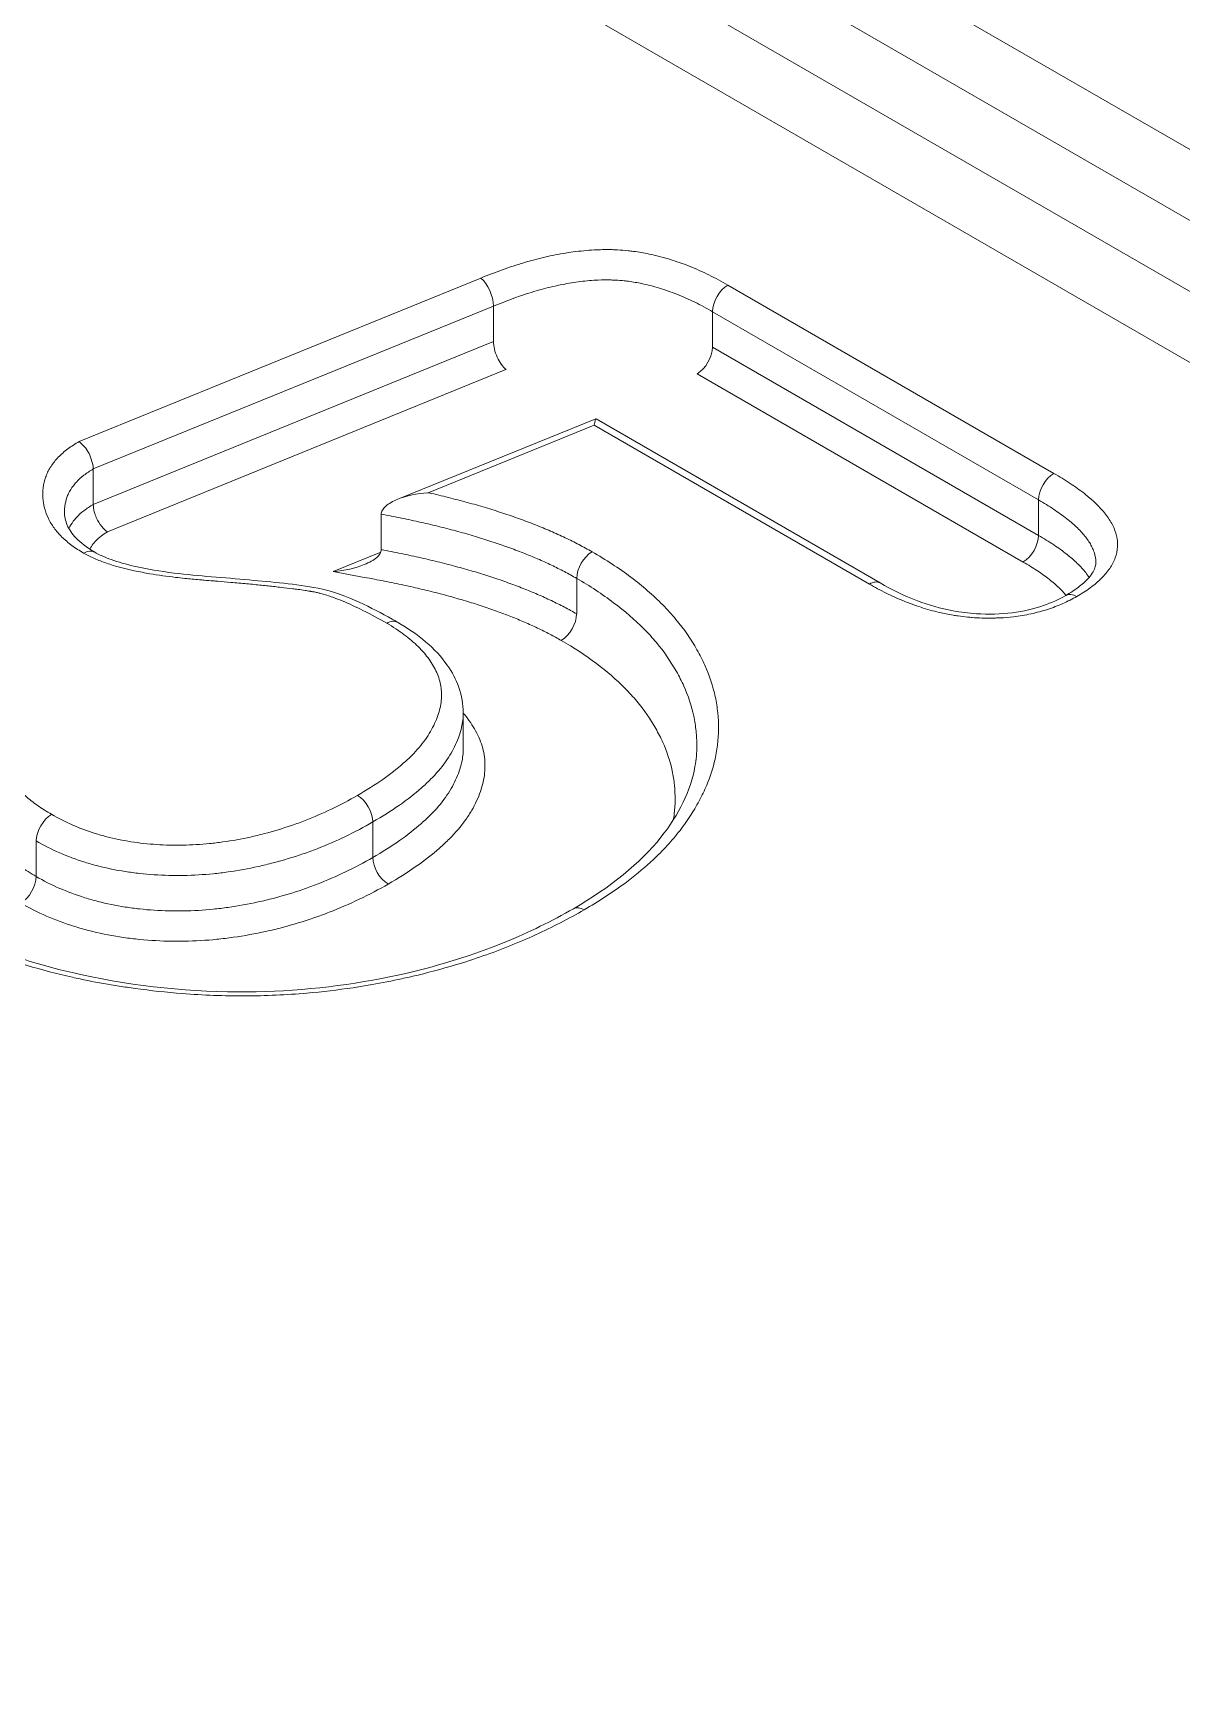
# Model space of a CAD drawing. Header units: inches. Extents: x 0.19 to 7.09, y 0.45 to 4.64.
# Drawn here: x 4.3018 to 4.4058, y 3.735 to 3.8856 of the extents above; entities that cross this region are included whole.
import ezdxf

# ---------------------------------------------------------------- set-up
doc = ezdxf.new("R2010")
doc.units = ezdxf.units.IN
doc.header["$MEASUREMENT"] = 0

msp = doc.modelspace()

# ---------------------------------------------------------------- linework, layer by layer
at = {"color": 0, "linetype": 'Continuous', "lineweight": 0, "extrusion": (-1.66533e-16, 0.816497, 0.57735)}
for p, q in [((6.44523, 2.698, -0.69193), (3.21516, 4.56288, -0.69193)), ((3.21238, 4.55806, -0.69193), (6.44244, 2.69318, -0.69193)), ((6.44244, 2.68675, -0.69193), (3.21238, 4.55163, -0.69193)), ((3.2096, 4.54681, -0.69193), (6.43966, 2.68193, -0.69193)), ((4.34233, 3.86338, -0.69193), (4.30592, 3.84856, -0.69193)), ((4.39425, 3.84568, -0.69193), (4.36471, 3.86274, -0.69193)), ((4.3072, 3.84608, -0.69193), (4.34346, 3.86084, -0.69193)), ((4.34346, 3.86084, -0.69193), (4.34346, 3.85763, -0.69193)), ((4.36332, 3.86033, -0.69193), (4.39286, 3.84327, -0.69193)), ((4.36332, 3.86033, -0.69193), (4.36332, 3.85712, -0.69193)), ((4.34346, 3.85763, -0.69193), (4.3072, 3.84286, -0.69193)), ((4.39286, 3.84006, -0.69193), (4.36332, 3.85712, -0.69193)), ((4.30848, 3.84039, -0.69193), (4.3446, 3.85509, -0.69193)), ((4.36192, 3.85471, -0.69193), (4.39147, 3.83765, -0.69193)), ((4.35275, 3.85062, -0.69193), (4.33479, 3.84333, -0.69193)), ((4.33754, 3.84393, -0.69193), (4.3526, 3.85004, -0.69193)), ((4.3526, 3.85004, -0.69193), (4.37753, 3.83565, -0.69193)), ((4.37851, 3.83575, -0.69193), (4.35276, 3.85062, -0.69193)), ((4.3072, 3.84608, -0.69193), (4.3072, 3.84286, -0.69193)), ((4.33329, 3.84199, -0.69193), (4.33329, 3.83878, -0.69193)), ((4.39286, 3.84327, -0.69193), (4.39286, 3.84006, -0.69193)), ((4.33325, 3.83854, -0.69193), (4.32893, 3.83679, -0.69193)), ((4.35101, 3.83617, -0.69193), (4.35101, 3.83295, -0.69193)), ((4.34073, 3.824, -0.69193), (4.34073, 3.82078, -0.69193)), ((4.33253, 3.8141, -0.69193), (4.33253, 3.81088, -0.69193)), ((4.30202, 3.81238, -0.69193), (4.30202, 3.80916, -0.69193))]:
    msp.add_line(p, q, dxfattribs=at)
at = {"color": 0, "linetype": 'Continuous', "lineweight": 0}
for centre, major_axis, ratio, start_param, end_param in [((4.34233, 3.86177, -0.69193), (-0.00075, 0.00182), 0.470589, -2.285129, -0.714336), ((4.34461, 3.8567, -0.69193), (0.00075, -0.00182), 0.474205, -2.284979, -0.714173), ((4.14296, 3.73791, -0.69193), (0.15748, 0), 0.57735, -2.356194, 3.926991), ((4.30632, 3.83685, -0.69193), (0.00098, 0.0017), 0.57735, 0.006213, 0.785398), ((4.37753, 3.83405, -0.69193), (0.00098, 0.0017), 0.57735, 0.006212, 0.785398), ((4.33379, 3.83049, -0.69193), (0.00098, 0.0017), 0.57735, 0.006217, 0.785398), ((4.33114, 3.8149, -0.69193), (-0.00098, 0.0017), 0.57735, -2.356194, -0.785398), ((4.33392, 3.81008, -0.69193), (0.00098, -0.0017), 0.57735, -2.356194, -0.785398)]:
    msp.add_ellipse(centre, major_axis=major_axis, ratio=ratio, start_param=start_param, end_param=end_param, dxfattribs=at)
at = {"color": 0, "linetype": 'Continuous', "lineweight": 0, "extrusion": (-8.32667e-17, -1.44222e-16, -1)}
for centre in [(4.36471, 3.86114, -0.69193), (4.39425, 3.84408, -0.69193)]:
    msp.add_ellipse(centre, major_axis=(0.00098, 0.0017), ratio=0.57735, start_param=-2.356194, end_param=-0.785398, dxfattribs=at)
at = {"color": 0, "linetype": 'Continuous', "lineweight": 0, "extrusion": (-6.83926e-17, 1.03585e-16, -1)}
for centre, major_axis in [((4.36192, 3.85631, -0.69193), (-0.00098, -0.0017)), ((4.3524, 3.83697, -0.69193), (0.00098, 0.0017)), ((4.34961, 3.83215, -0.69193), (-0.00098, -0.0017))]:
    msp.add_ellipse(centre, major_axis=major_axis, ratio=0.57735, start_param=-2.356194, end_param=-0.785398, dxfattribs=at)
at = {"color": 0, "linetype": 'Continuous', "lineweight": 0, "extrusion": (-2.27746e-15, 1.57419e-16, -1)}
msp.add_ellipse((4.3526, 3.84844, -0.69193), major_axis=(-0.00015, -0.00218), ratio=0.074332, start_param=-3.890679, end_param=-3.105281, dxfattribs=at)
at = {"color": 0, "linetype": 'Continuous', "lineweight": 0, "extrusion": (-3.12481e-16, 1.80411e-16, -1)}
msp.add_ellipse((4.39147, 3.83926, -0.69193), major_axis=(-0.00098, -0.0017), ratio=0.57735, start_param=-2.356194, end_param=-0.785398, dxfattribs=at)
at = {"color": 0, "linetype": 'Continuous', "lineweight": 0, "extrusion": (7.21111e-17, 4.16334e-17, -1)}
msp.add_ellipse((4.39633, 3.83292, -0.69193), major_axis=(-0.00098, 0.0017), ratio=0.57735, start_param=0.006219, end_param=0.785398, dxfattribs=at)
at = {"color": 0, "linetype": 'Continuous', "lineweight": 0, "extrusion": (-2.36652e-16, 2.0073e-16, -1)}
msp.add_ellipse((4.30342, 3.81318, -0.69193), major_axis=(0.00098, 0.0017), ratio=0.57735, start_param=-2.356194, end_param=-0.785398, dxfattribs=at)
at = {"color": 0, "linetype": 'Continuous', "lineweight": 0, "extrusion": (-8.87111e-17, 1.79415e-16, -1)}
msp.add_ellipse((4.30063, 3.80836, -0.69193), major_axis=(-0.00098, -0.0017), ratio=0.57735, start_param=-2.356194, end_param=-0.785398, dxfattribs=at)
at = {"color": 0, "linetype": 'Continuous', "lineweight": 0, "extrusion": (3.43956e-16, 7.03853e-17, -1)}
msp.add_ellipse((4.35169, 3.80453, -0.69193), major_axis=(-0.00098, 0.0017), ratio=0.57735, start_param=0.006216, end_param=0.785398, dxfattribs=at)
at = {"color": 0, "linetype": 'Continuous', "lineweight": 0}
for points, knots in [([(4.36471, 3.86274, -0.69193), (4.36415, 3.86306, -0.69193), (4.36358, 3.86337, -0.69193), (4.36241, 3.86395, -0.69193), (4.36182, 3.86421, -0.69193), (4.36092, 3.86457, -0.69193), (4.36062, 3.86468, -0.69193), (4.35973, 3.86499, -0.69193), (4.35913, 3.86518, -0.69193), (4.3582, 3.86542, -0.69193), (4.35789, 3.86549, -0.69193), (4.35711, 3.86565, -0.69193), (4.35663, 3.86573, -0.69193), (4.35599, 3.86582, -0.69193), (4.35583, 3.86584, -0.69193), (4.35536, 3.86589, -0.69193), (4.35503, 3.86591, -0.69193), (4.35455, 3.86594, -0.69193), (4.35439, 3.86595, -0.69193), (4.35376, 3.86596, -0.69193), (4.35328, 3.86596, -0.69193), (4.3525, 3.86592, -0.69193), (4.35219, 3.8659, -0.69193), (4.35125, 3.86582, -0.69193), (4.35062, 3.86575, -0.69193), (4.34969, 3.86559, -0.69193), (4.34938, 3.86554, -0.69193), (4.34843, 3.86535, -0.69193), (4.34779, 3.8652, -0.69193), (4.34685, 3.86495, -0.69193), (4.34654, 3.86486, -0.69193), (4.34556, 3.86457, -0.69193), (4.34492, 3.86436, -0.69193), (4.34362, 3.86389, -0.69193), (4.34297, 3.86364, -0.69193), (4.34233, 3.86338, -0.69193)], [0, 0, 0, 0, 0.00597752, 0.00597752, 0.01158181, 0.01158181, 0.01427756, 0.01427756, 0.01949966, 0.01949966, 0.02202487, 0.02202487, 0.02574545, 0.02574545, 0.02697719, 0.02697719, 0.02943455, 0.02943455, 0.03066759, 0.03066759, 0.0342695, 0.0342695, 0.03662158, 0.03662158, 0.04147531, 0.04147531, 0.04397558, 0.04397558, 0.0491406, 0.0491406, 0.05182307, 0.05182307, 0.0574467, 0.0574467, 0.06344002, 0.06344002, 0.06344002, 0.06344002]), ([(4.34346, 3.86084, -0.69193), (4.34408, 3.86109, -0.69193), (4.3447, 3.86133, -0.69193), (4.34591, 3.86177, -0.69193), (4.34651, 3.86197, -0.69193), (4.34741, 3.86223, -0.69193), (4.34771, 3.86232, -0.69193), (4.34856, 3.86255, -0.69193), (4.34914, 3.86268, -0.69193), (4.34999, 3.86285, -0.69193), (4.35026, 3.8629, -0.69193), (4.35108, 3.86303, -0.69193), (4.35162, 3.8631, -0.69193), (4.35243, 3.86317, -0.69193), (4.35269, 3.86319, -0.69193), (4.35336, 3.86321, -0.69193), (4.35375, 3.86322, -0.69193), (4.35426, 3.8632, -0.69193), (4.35439, 3.8632, -0.69193), (4.35479, 3.86318, -0.69193), (4.35505, 3.86316, -0.69193), (4.35545, 3.86311, -0.69193), (4.35558, 3.8631, -0.69193), (4.35611, 3.86303, -0.69193), (4.35651, 3.86296, -0.69193), (4.35717, 3.86282, -0.69193), (4.35744, 3.86276, -0.69193), (4.35824, 3.86255, -0.69193), (4.35877, 3.86239, -0.69193), (4.35956, 3.86211, -0.69193), (4.35983, 3.86201, -0.69193), (4.36064, 3.86169, -0.69193), (4.36118, 3.86145, -0.69193), (4.36226, 3.86092, -0.69193), (4.3628, 3.86063, -0.69193), (4.36332, 3.86033, -0.69193)], [-0.06345473, -0.06345473, -0.06345473, -0.06345473, -0.0574467, -0.0574467, -0.05182307, -0.05182307, -0.0491406, -0.0491406, -0.04397558, -0.04397558, -0.04147531, -0.04147531, -0.03662158, -0.03662158, -0.0342695, -0.0342695, -0.03066759, -0.03066759, -0.02943455, -0.02943455, -0.02697719, -0.02697719, -0.02574545, -0.02574545, -0.02202487, -0.02202487, -0.01949966, -0.01949966, -0.01427756, -0.01427756, -0.01158181, -0.01158181, -0.00597752, -0.00597752, 0, 0, 0, 0]), ([(4.30592, 3.84856, -0.69193), (4.30588, 3.84854, -0.69193), (4.30584, 3.84851, -0.69193), (4.30543, 3.84828, -0.69193), (4.30509, 3.84805, -0.69193), (4.30446, 3.84756, -0.69193), (4.30418, 3.84731, -0.69193), (4.30381, 3.84691, -0.69193), (4.3037, 3.84677, -0.69193), (4.30338, 3.84635, -0.69193), (4.3032, 3.84607, -0.69193), (4.30299, 3.84563, -0.69193), (4.30293, 3.84548, -0.69193), (4.30277, 3.84503, -0.69193), (4.3027, 3.84472, -0.69193), (4.30264, 3.84426, -0.69193), (4.30263, 3.8441, -0.69193), (4.30261, 3.84363, -0.69193), (4.30264, 3.84331, -0.69193), (4.30271, 3.84283, -0.69193), (4.30275, 3.84268, -0.69193), (4.30287, 3.84221, -0.69193), (4.30298, 3.84191, -0.69193), (4.3032, 3.84146, -0.69193), (4.30328, 3.84131, -0.69193), (4.30354, 3.84088, -0.69193), (4.30374, 3.8406, -0.69193), (4.3041, 3.84018, -0.69193), (4.30423, 3.84005, -0.69193), (4.30463, 3.83965, -0.69193), (4.30493, 3.8394, -0.69193), (4.30559, 3.83891, -0.69193), (4.30594, 3.83868, -0.69193), (4.30632, 3.83846, -0.69193)], [-0.0004294, -0.0004294, -0.0004294, -0.0004294, 0, 0, 0.00398401, 0.00398401, 0.00792954, 0.00792954, 0.00990824, 0.00990824, 0.01389755, 0.01389755, 0.01589909, 0.01589909, 0.01993009, 0.01993009, 0.02198125, 0.02198125, 0.02618492, 0.02618492, 0.02824557, 0.02824557, 0.03231643, 0.03231643, 0.03434341, 0.03434341, 0.03838631, 0.03838631, 0.04039478, 0.04039478, 0.04440874, 0.04440874, 0.04846965, 0.04846965, 0.04846965, 0.04846965]), ([(4.30592, 3.84856, -0.69193), (4.30593, 3.84856, -0.69193), (4.30593, 3.84855, -0.69193), (4.306, 3.84849, -0.69193), (4.30608, 3.84842, -0.69193), (4.30624, 3.84826, -0.69193), (4.30633, 3.84818, -0.69193), (4.30654, 3.84794, -0.69193), (4.30669, 3.84774, -0.69193), (4.3069, 3.84728, -0.69193), (4.307, 3.84704, -0.69193), (4.30711, 3.84664, -0.69193), (4.30714, 3.84653, -0.69193), (4.30718, 3.8463, -0.69193), (4.3072, 3.84619, -0.69193), (4.3072, 3.84608, -0.69193)], [-0.01162895, -0.01162895, -0.01162895, -0.01162895, -0.01155231, -0.01155231, -0.00950812, -0.00950812, -0.00747968, -0.00747968, -0.00424211, -0.00424211, -0.0019974, -0.0019974, -0.00099955, -0.00099955, 0, 0, 0, 0]), ([(4.30459, 3.84221, -0.69193), (4.30459, 3.84225, -0.69193), (4.30459, 3.84228, -0.69193), (4.30459, 3.84246, -0.69193), (4.30461, 3.84259, -0.69193), (4.30466, 3.84299, -0.69193), (4.30472, 3.84325, -0.69193), (4.30485, 3.84362, -0.69193), (4.3049, 3.84374, -0.69193), (4.30508, 3.84411, -0.69193), (4.30522, 3.84434, -0.69193), (4.30548, 3.84468, -0.69193), (4.30557, 3.84479, -0.69193), (4.30587, 3.84511, -0.69193), (4.3061, 3.84532, -0.69193), (4.30661, 3.84571, -0.69193), (4.30689, 3.8459, -0.69193), (4.3072, 3.84608, -0.69193)], [-0.0225613, -0.0225613, -0.0225613, -0.0225613, -0.02198125, -0.02198125, -0.01993009, -0.01993009, -0.01589909, -0.01589909, -0.01389755, -0.01389755, -0.00990824, -0.00990824, -0.00792954, -0.00792954, -0.00398401, -0.00398401, -0.00002701, -0.00002701, -0.00002701, -0.00002701]), ([(4.39633, 3.83453, -0.69193), (4.39676, 3.83478, -0.69193), (4.39717, 3.83504, -0.69193), (4.39792, 3.83559, -0.69193), (4.39825, 3.83587, -0.69193), (4.3987, 3.83632, -0.69193), (4.39884, 3.83647, -0.69193), (4.39922, 3.83692, -0.69193), (4.39943, 3.83723, -0.69193), (4.39968, 3.83771, -0.69193), (4.39975, 3.83787, -0.69193), (4.39993, 3.83836, -0.69193), (4.4, 3.83869, -0.69193), (4.40003, 3.83919, -0.69193), (4.40002, 3.83936, -0.69193), (4.39998, 3.83986, -0.69193), (4.3999, 3.84019, -0.69193), (4.39972, 3.84068, -0.69193), (4.39964, 3.84085, -0.69193), (4.39939, 3.84134, -0.69193), (4.39918, 3.84166, -0.69193), (4.39881, 3.84214, -0.69193), (4.39868, 3.8423, -0.69193), (4.39825, 3.84277, -0.69193), (4.39792, 3.84309, -0.69193), (4.39739, 3.84355, -0.69193), (4.39721, 3.8437, -0.69193), (4.39661, 3.84417, -0.69193), (4.39618, 3.84447, -0.69193), (4.39526, 3.84509, -0.69193), (4.39476, 3.84539, -0.69193), (4.39425, 3.84568, -0.69193)], [0, 0, 0, 0, 0.00465749, 0.00465749, 0.00917471, 0.00917471, 0.01139265, 0.01139265, 0.01579464, 0.01579464, 0.01797891, 0.01797891, 0.02232468, 0.02232468, 0.02450963, 0.02450963, 0.02891631, 0.02891631, 0.03113124, 0.03113124, 0.03563617, 0.03563617, 0.03795709, 0.03795709, 0.04274753, 0.04274753, 0.04522341, 0.04522341, 0.05037391, 0.05037391, 0.05585607, 0.05585607, 0.05585607, 0.05585607]), ([(4.33754, 3.84393, -0.69193), (4.33753, 3.84393, -0.69193), (4.33752, 3.84393, -0.69193), (4.33655, 3.84386, -0.69193), (4.33558, 3.84365, -0.69193), (4.33435, 3.84316, -0.69193), (4.33397, 3.84294, -0.69193), (4.33358, 3.8426, -0.69193), (4.33347, 3.84248, -0.69193), (4.33337, 3.84229, -0.69193), (4.33334, 3.84223, -0.69193), (4.3333, 3.84211, -0.69193), (4.33329, 3.84205, -0.69193), (4.33329, 3.84199, -0.69193)], [-0.009963663, -0.009963663, -0.009963663, -0.009963663, -0.00991582, -0.00991582, -0.005234373, -0.005234373, -0.002418889, -0.002418889, -0.001129658, -0.001129658, -0.000553227, -0.000553227, 0, 0, 0, 0]), ([(4.3524, 3.83858, -0.69193), (4.35201, 3.8388, -0.69193), (4.35162, 3.83902, -0.69193), (4.35081, 3.83944, -0.69193), (4.35039, 3.83965, -0.69193), (4.34975, 3.83995, -0.69193), (4.34953, 3.84005, -0.69193), (4.34887, 3.84035, -0.69193), (4.34842, 3.84055, -0.69193), (4.34773, 3.84083, -0.69193), (4.3475, 3.84093, -0.69193), (4.34679, 3.84121, -0.69193), (4.34631, 3.84139, -0.69193), (4.34557, 3.84165, -0.69193), (4.34532, 3.84174, -0.69193), (4.34456, 3.842, -0.69193), (4.34405, 3.84217, -0.69193), (4.34326, 3.84242, -0.69193), (4.343, 3.8425, -0.69193), (4.34219, 3.84274, -0.69193), (4.34164, 3.8429, -0.69193), (4.34081, 3.84313, -0.69193), (4.34053, 3.8432, -0.69193), (4.33967, 3.84342, -0.69193), (4.33909, 3.84357, -0.69193), (4.33822, 3.84378, -0.69193), (4.33792, 3.84385, -0.69193), (4.33759, 3.84392, -0.69193), (4.33757, 3.84392, -0.69193), (4.33754, 3.84393, -0.69193)], [0, 0, 0, 0, 0.00414357, 0.00414357, 0.00832911, 0.00832911, 0.01044052, 0.01044052, 0.01470721, 0.01470721, 0.01686542, 0.01686542, 0.02123952, 0.02123952, 0.02345891, 0.02345891, 0.02796889, 0.02796889, 0.03025661, 0.03025661, 0.03489865, 0.03489865, 0.03725465, 0.03725465, 0.04204122, 0.04204122, 0.04447387, 0.04447387, 0.04469723, 0.04469723, 0.04469723, 0.04469723]), ([(4.30459, 3.84221, -0.69193), (4.30459, 3.84179, -0.69193), (4.30467, 3.84138, -0.69193), (4.305, 3.84061, -0.69193), (4.30525, 3.84022, -0.69193), (4.30604, 3.8394, -0.69193), (4.30661, 3.83896, -0.69193), (4.3073, 3.83856, -0.69193)], [0, 0, 0, 0, 0.003081328, 0.003081328, 0.00593618, 0.00593618, 0.009034012, 0.009034012, 0.009034012, 0.009034012]), ([(4.3072, 3.84286, -0.69193), (4.3069, 3.84269, -0.69193), (4.30661, 3.8425, -0.69193), (4.30635, 3.8423, -0.69193), (4.3061, 3.84211, -0.69193), (4.30587, 3.8419, -0.69193), (4.30567, 3.84168, -0.69193), (4.30557, 3.84157, -0.69193), (4.30548, 3.84146, -0.69193), (4.30539, 3.84135, -0.69193), (4.30523, 3.84113, -0.69193), (4.30509, 3.84091, -0.69193), (4.30498, 3.84069, -0.69193)], [0, 0, 0, 0, 0.002534599, 0.002534599, 0.002534599, 0.004994948, 0.004994948, 0.004994948, 0.006231397, 0.006231397, 0.006231397, 0.008638656, 0.008638656, 0.008638656, 0.008638656]), ([(4.30848, 3.84039, -0.69193), (4.3083, 3.84051, -0.69193), (4.30813, 3.84067, -0.69193), (4.30797, 3.84086, -0.69193), (4.30777, 3.8411, -0.69193), (4.3076, 3.84138, -0.69193), (4.30747, 3.84167, -0.69193), (4.3074, 3.84184, -0.69193), (4.30734, 3.84202, -0.69193), (4.30729, 3.84219, -0.69193), (4.30723, 3.84243, -0.69193), (4.3072, 3.84266, -0.69193), (4.3072, 3.84286, -0.69193)], [-0.007894825, -0.007894825, -0.007894825, -0.007894825, -0.005854204, -0.005854204, -0.005854204, -0.003379013, -0.003379013, -0.003379013, -0.001946506, -0.001946506, -0.001946506, 0, 0, 0, 0]), ([(4.33329, 3.84199, -0.69193), (4.33391, 3.84188, -0.69193), (4.33452, 3.84176, -0.69193), (4.33572, 3.84151, -0.69193), (4.33632, 3.84138, -0.69193), (4.33719, 3.84118, -0.69193), (4.33748, 3.84112, -0.69193), (4.33833, 3.84091, -0.69193), (4.33888, 3.84078, -0.69193), (4.33971, 3.84056, -0.69193), (4.33998, 3.84049, -0.69193), (4.34078, 3.84027, -0.69193), (4.3413, 3.84012, -0.69193), (4.34208, 3.83989, -0.69193), (4.34233, 3.83981, -0.69193), (4.34309, 3.83957, -0.69193), (4.34358, 3.83941, -0.69193), (4.3443, 3.83916, -0.69193), (4.34454, 3.83908, -0.69193), (4.34524, 3.83883, -0.69193), (4.3457, 3.83865, -0.69193), (4.34638, 3.83839, -0.69193), (4.3466, 3.8383, -0.69193), (4.34725, 3.83803, -0.69193), (4.34768, 3.83784, -0.69193), (4.34831, 3.83756, -0.69193), (4.34851, 3.83746, -0.69193), (4.34912, 3.83718, -0.69193), (4.34951, 3.83698, -0.69193), (4.35027, 3.83658, -0.69193), (4.35064, 3.83637, -0.69193), (4.35101, 3.83617, -0.69193)], [-0.05449485, -0.05449485, -0.05449485, -0.05449485, -0.04942364, -0.04942364, -0.04447387, -0.04447387, -0.04204122, -0.04204122, -0.03725465, -0.03725465, -0.03489865, -0.03489865, -0.03025661, -0.03025661, -0.02796889, -0.02796889, -0.02345891, -0.02345891, -0.02123952, -0.02123952, -0.01686542, -0.01686542, -0.01470721, -0.01470721, -0.01044052, -0.01044052, -0.00832911, -0.00832911, -0.00414357, -0.00414357, 0, 0, 0, 0]), ([(4.39286, 3.84327, -0.69193), (4.39334, 3.843, -0.69193), (4.39381, 3.84271, -0.69193), (4.39467, 3.84214, -0.69193), (4.39506, 3.84186, -0.69193), (4.3956, 3.84143, -0.69193), (4.39577, 3.84129, -0.69193), (4.39625, 3.84088, -0.69193), (4.39654, 3.8406, -0.69193), (4.39692, 3.84018, -0.69193), (4.39703, 3.84004, -0.69193), (4.39735, 3.83963, -0.69193), (4.39753, 3.83936, -0.69193), (4.39774, 3.83894, -0.69193), (4.3978, 3.83881, -0.69193), (4.39795, 3.8384, -0.69193), (4.39802, 3.83813, -0.69193), (4.39805, 3.83777, -0.69193), (4.39805, 3.83769, -0.69193), (4.39805, 3.83761, -0.69193)], [-0.05585607, -0.05585607, -0.05585607, -0.05585607, -0.05037391, -0.05037391, -0.04522341, -0.04522341, -0.04274753, -0.04274753, -0.03795709, -0.03795709, -0.03563617, -0.03563617, -0.03113124, -0.03113124, -0.02891631, -0.02891631, -0.02450963, -0.02450963, -0.02316663, -0.02316663, -0.02316663, -0.02316663]), ([(4.30689, 3.83881, -0.69193), (4.30697, 3.83897, -0.69193), (4.30713, 3.83922, -0.69193), (4.30747, 3.83963, -0.69193), (4.30789, 3.84, -0.69193), (4.30828, 3.84027, -0.69193), (4.30848, 3.84039, -0.69193)], [-0.008465696, -0.008465696, -0.008465696, -0.008465696, -0.006233127, -0.004996482, -0.002535859, -0.000403681, -0.000403681, -0.000403681, -0.000403681]), ([(4.39745, 3.83626, -0.69193), (4.39735, 3.8364, -0.69193), (4.39715, 3.83669, -0.69193), (4.39666, 3.83727, -0.69193), (4.39608, 3.83782, -0.69193), (4.39523, 3.83852, -0.69193), (4.39422, 3.83924, -0.69193), (4.39334, 3.83979, -0.69193), (4.39286, 3.84006, -0.69193)], [0.02189541, 0.02189541, 0.02189541, 0.02189541, 0.02361313, 0.02533326, 0.02905356, 0.03107253, 0.03543072, 0.04023751, 0.04023751, 0.04023751, 0.04023751]), ([(4.30632, 3.83846, -0.69193), (4.30663, 3.83828, -0.69193), (4.30696, 3.83812, -0.69193), (4.30765, 3.83781, -0.69193), (4.30802, 3.83767, -0.69193), (4.30859, 3.83748, -0.69193), (4.30879, 3.83741, -0.69193), (4.30962, 3.83716, -0.69193), (4.31026, 3.837, -0.69193), (4.31138, 3.83676, -0.69193), (4.31186, 3.83667, -0.69193), (4.3131, 3.83646, -0.69193), (4.31388, 3.83635, -0.69193), (4.31494, 3.83623, -0.69193), (4.31522, 3.8362, -0.69193), (4.31594, 3.83612, -0.69193), (4.31637, 3.83608, -0.69193), (4.31696, 3.83603, -0.69193), (4.3171, 3.83602, -0.69193), (4.31753, 3.83598, -0.69193), (4.31781, 3.83596, -0.69193), (4.31822, 3.83593, -0.69193), (4.31835, 3.83592, -0.69193), (4.31888, 3.83587, -0.69193), (4.31927, 3.83584, -0.69193), (4.3199, 3.83579, -0.69193), (4.32015, 3.83576, -0.69193), (4.32086, 3.8357, -0.69193), (4.32133, 3.83566, -0.69193), (4.32201, 3.83559, -0.69193), (4.32223, 3.83557, -0.69193), (4.32285, 3.8355, -0.69193), (4.32326, 3.83546, -0.69193), (4.32385, 3.8354, -0.69193), (4.32404, 3.83537, -0.69193), (4.32458, 3.83531, -0.69193), (4.32492, 3.83527, -0.69193), (4.32543, 3.83521, -0.69193), (4.32558, 3.83519, -0.69193), (4.32596, 3.83514, -0.69193), (4.32617, 3.8351, -0.69193), (4.32646, 3.83506, -0.69193), (4.32652, 3.83505, -0.69193), (4.32668, 3.83503, -0.69193), (4.32678, 3.83501, -0.69193), (4.3269, 3.83499, -0.69193), (4.32693, 3.83499, -0.69193), (4.327, 3.83498, -0.69193), (4.32705, 3.83497, -0.69193), (4.32711, 3.83496, -0.69193), (4.32713, 3.83496, -0.69193), (4.32727, 3.83493, -0.69193), (4.32739, 3.8349, -0.69193), (4.32761, 3.83485, -0.69193), (4.32771, 3.83483, -0.69193), (4.32819, 3.8347, -0.69193), (4.32855, 3.83458, -0.69193), (4.32919, 3.83435, -0.69193), (4.32947, 3.83425, -0.69193), (4.3304, 3.83387, -0.69193), (4.33102, 3.83357, -0.69193), (4.33238, 3.83289, -0.69193), (4.3331, 3.8325, -0.69193), (4.33379, 3.8321, -0.69193)], [0, 0, 0, 0, 0.00329546, 0.00329546, 0.00662782, 0.00662782, 0.00832606, 0.00832606, 0.01366285, 0.01366285, 0.01744637, 0.01744637, 0.02353577, 0.02353577, 0.02569152, 0.02569152, 0.02906102, 0.02906102, 0.03019466, 0.03019466, 0.03233331, 0.03233331, 0.03336709, 0.03336709, 0.03636377, 0.03636377, 0.03826879, 0.03826879, 0.04185952, 0.04185952, 0.04354428, 0.04354428, 0.04669118, 0.04669118, 0.04815183, 0.04815183, 0.05083807, 0.05083807, 0.052059, 0.052059, 0.05374802, 0.05374802, 0.05426875, 0.05426875, 0.05502263, 0.05502263, 0.0552421, 0.0552421, 0.05558499, 0.05558499, 0.05575926, 0.05575926, 0.05670971, 0.05670971, 0.0575814, 0.0575814, 0.06073166, 0.06073166, 0.06328416, 0.06328416, 0.06940027, 0.06940027, 0.07685728, 0.07685728, 0.07685728, 0.07685728]), ([(4.3073, 3.83856, -0.69193), (4.30773, 3.83831, -0.69193), (4.30826, 3.83807, -0.69193), (4.30946, 3.83764, -0.69193), (4.31016, 3.83745, -0.69193), (4.31205, 3.83701, -0.69193), (4.31328, 3.83681, -0.69193), (4.31677, 3.83637, -0.69193), (4.31906, 3.83624, -0.69193), (4.32343, 3.83583, -0.69193), (4.32554, 3.83567, -0.69193), (4.32894, 3.835, -0.69193), (4.33017, 3.83451, -0.69193), (4.33235, 3.83353, -0.69193), (4.33333, 3.83301, -0.69193), (4.33444, 3.83239, -0.69193), (4.33461, 3.8323, -0.69193), (4.33477, 3.8322, -0.69193)], [0, 0, 0, 0, 0.00204211, 0.00204211, 0.00436904, 0.00436904, 0.00819042, 0.00819042, 0.01508368, 0.01508368, 0.02146335, 0.02146335, 0.02572176, 0.02572176, 0.0296138, 0.0296138, 0.0303069, 0.0303069, 0.0303069, 0.0303069]), ([(4.32893, 3.83679, -0.69193), (4.32894, 3.83679, -0.69193), (4.32895, 3.83679, -0.69193), (4.32998, 3.83688, -0.69193), (4.33097, 3.8371, -0.69193), (4.33224, 3.83761, -0.69193), (4.33261, 3.83782, -0.69193), (4.33299, 3.83815, -0.69193), (4.33311, 3.83827, -0.69193), (4.33322, 3.83847, -0.69193), (4.33325, 3.83853, -0.69193), (4.33328, 3.83865, -0.69193), (4.33329, 3.83871, -0.69193), (4.33329, 3.83878, -0.69193)], [-0.0000802, -0.0000802, -0.0000802, -0.0000802, 0, 0, 0.00783507, 0.00783507, 0.01284589, 0.01284589, 0.01533625, 0.01533625, 0.01644327, 0.01644327, 0.01750246, 0.01750246, 0.01750246, 0.01750246]), ([(4.35101, 3.83295, -0.69193), (4.35064, 3.83316, -0.69193), (4.3499, 3.83357, -0.69193), (4.34891, 3.83406, -0.69193), (4.34789, 3.83454, -0.69193), (4.34703, 3.83491, -0.69193), (4.34593, 3.83535, -0.69193), (4.34501, 3.8357, -0.69193), (4.34381, 3.83612, -0.69193), (4.34283, 3.83644, -0.69193), (4.34156, 3.83683, -0.69193), (4.34051, 3.83713, -0.69193), (4.33915, 3.83749, -0.69193), (4.33804, 3.83777, -0.69193), (4.3366, 3.8381, -0.69193), (4.33511, 3.83842, -0.69193), (4.33389, 3.83866, -0.69193), (4.3333, 3.83877, -0.69193), (4.3333, 3.83878, -0.69193), (4.33329, 3.83878, -0.69193)], [0, 0, 0, 0, 0.00365588, 0.00736976, 0.00925162, 0.01307207, 0.01501363, 0.01896748, 0.02098328, 0.02509938, 0.02719716, 0.03147328, 0.03365313, 0.03810057, 0.04037004, 0.04500571, 0.04977854, 0.04977854, 0.04978966, 0.04978966, 0.04978966, 0.04978966]), ([(4.35169, 3.80614, -0.69193), (4.35299, 3.80689, -0.69193), (4.35422, 3.80769, -0.69193), (4.35619, 3.80915, -0.69193), (4.35697, 3.80979, -0.69193), (4.35793, 3.81067, -0.69193), (4.35817, 3.81089, -0.69193), (4.35884, 3.81156, -0.69193), (4.35927, 3.81201, -0.69193), (4.35986, 3.8127, -0.69193), (4.36005, 3.81293, -0.69193), (4.36061, 3.81363, -0.69193), (4.36094, 3.8141, -0.69193), (4.36141, 3.81482, -0.69193), (4.36156, 3.81505, -0.69193), (4.36198, 3.81576, -0.69193), (4.36224, 3.81624, -0.69193), (4.36258, 3.81696, -0.69193), (4.36269, 3.8172, -0.69193), (4.36309, 3.81815, -0.69193), (4.36333, 3.81888, -0.69193), (4.36362, 3.82009, -0.69193), (4.36371, 3.82058, -0.69193), (4.36389, 3.82205, -0.69193), (4.36389, 3.82302, -0.69193), (4.36374, 3.82448, -0.69193), (4.36367, 3.82496, -0.69193), (4.36336, 3.82641, -0.69193), (4.36304, 3.82736, -0.69193), (4.36241, 3.82877, -0.69193), (4.36217, 3.82923, -0.69193), (4.36138, 3.83064, -0.69193), (4.36075, 3.83156, -0.69193), (4.35963, 3.8329, -0.69193), (4.35923, 3.83334, -0.69193), (4.35794, 3.83464, -0.69193), (4.35698, 3.83548, -0.69193), (4.35483, 3.83709, -0.69193), (4.35365, 3.83786, -0.69193), (4.3524, 3.83858, -0.69193)], [0, 0, 0, 0, 0.0140622, 0.0140622, 0.0243713, 0.0243713, 0.0277745, 0.0277745, 0.0345434, 0.0345434, 0.0379234, 0.0379234, 0.0446603, 0.0446603, 0.0479641, 0.0479641, 0.0545009, 0.0545009, 0.0577368, 0.0577368, 0.0673671, 0.0673671, 0.0737719, 0.0737719, 0.0866446, 0.0866446, 0.0929947, 0.0929947, 0.1056641, 0.1056641, 0.1120341, 0.1120341, 0.1250506, 0.1250506, 0.1315793, 0.1315793, 0.1446799, 0.1446799, 0.1581371, 0.1581371, 0.1581371, 0.1581371]), ([(4.39147, 3.83765, -0.69193), (4.39192, 3.83739, -0.69193), (4.39274, 3.83688, -0.69193), (4.39367, 3.83622, -0.69193), (4.39443, 3.8356, -0.69193), (4.39494, 3.83511, -0.69193), (4.39525, 3.83474, -0.69193), (4.39534, 3.83463, -0.69193)], [-0.04023751, -0.04023751, -0.04023751, -0.04023751, -0.03543072, -0.03107253, -0.02905356, -0.02533326, -0.02364937, -0.02364937, -0.02364937, -0.02364937]), ([(4.39535, 3.83463, -0.69193), (4.3958, 3.83489, -0.69193), (4.39622, 3.83517, -0.69193), (4.39691, 3.83571, -0.69193), (4.3972, 3.83597, -0.69193), (4.39776, 3.83661, -0.69193), (4.39793, 3.83695, -0.69193), (4.39804, 3.83736, -0.69193), (4.39805, 3.83748, -0.69193), (4.39805, 3.83761, -0.69193)], [0, 0, 0, 0, 0.002009924, 0.002009924, 0.0038705, 0.0038705, 0.006720339, 0.006720339, 0.007980857, 0.007980857, 0.007980857, 0.007980857]), ([(4.32893, 3.83679, -0.69193), (4.33018, 3.83655, -0.69193), (4.33144, 3.83632, -0.69193), (4.33328, 3.83598, -0.69193), (4.33446, 3.83575, -0.69193), (4.33589, 3.83544, -0.69193), (4.33728, 3.83511, -0.69193), (4.33836, 3.83485, -0.69193), (4.33966, 3.8345, -0.69193), (4.34067, 3.83421, -0.69193), (4.34188, 3.83384, -0.69193), (4.34282, 3.83353, -0.69193), (4.34396, 3.83313, -0.69193), (4.34483, 3.8328, -0.69193), (4.34588, 3.83238, -0.69193), (4.34669, 3.83203, -0.69193), (4.34765, 3.83158, -0.69193), (4.34857, 3.83112, -0.69193), (4.34928, 3.83074, -0.69193), (4.34961, 3.83054, -0.69193)], [-0.0598029, -0.0598029, -0.0598029, -0.0598029, -0.04977854, -0.04977854, -0.04500571, -0.04037004, -0.03810057, -0.03365313, -0.03147328, -0.02719716, -0.02509938, -0.02098328, -0.01896748, -0.01501363, -0.01307207, -0.00925162, -0.00736976, -0.00365588, 0, 0, 0, 0]), ([(4.35101, 3.83617, -0.69193), (4.3522, 3.83548, -0.69193), (4.35332, 3.83474, -0.69193), (4.35536, 3.83321, -0.69193), (4.35628, 3.83242, -0.69193), (4.3575, 3.83119, -0.69193), (4.35788, 3.83077, -0.69193), (4.35894, 3.82951, -0.69193), (4.35953, 3.82863, -0.69193), (4.36029, 3.8273, -0.69193), (4.36052, 3.82685, -0.69193), (4.36112, 3.82552, -0.69193), (4.36142, 3.82461, -0.69193), (4.36171, 3.82324, -0.69193), (4.36178, 3.82278, -0.69193), (4.36187, 3.8219, -0.69193), (4.3619, 3.82146, -0.69193), (4.3619, 3.82103, -0.69193)], [-0.15813707, -0.15813707, -0.15813707, -0.15813707, -0.14467993, -0.14467993, -0.13157932, -0.13157932, -0.12505061, -0.12505061, -0.11203408, -0.11203408, -0.10566413, -0.10566413, -0.09299473, -0.09299473, -0.08664459, -0.08664459, -0.08067072, -0.08067072, -0.08067072, -0.08067072]), ([(4.37753, 3.83565, -0.69193), (4.37802, 3.83537, -0.69193), (4.37853, 3.83509, -0.69193), (4.37956, 3.83458, -0.69193), (4.38008, 3.83435, -0.69193), (4.38088, 3.83402, -0.69193), (4.38115, 3.83392, -0.69193), (4.38194, 3.83363, -0.69193), (4.38248, 3.83345, -0.69193), (4.38331, 3.83322, -0.69193), (4.38359, 3.83315, -0.69193), (4.38428, 3.83299, -0.69193), (4.3847, 3.8329, -0.69193), (4.38528, 3.83281, -0.69193), (4.38542, 3.83279, -0.69193), (4.38585, 3.83272, -0.69193), (4.38613, 3.83269, -0.69193), (4.38657, 3.83265, -0.69193), (4.38671, 3.83263, -0.69193), (4.38714, 3.8326, -0.69193), (4.38743, 3.83259, -0.69193), (4.38785, 3.83257, -0.69193), (4.38799, 3.83257, -0.69193), (4.38841, 3.83256, -0.69193), (4.38868, 3.83257, -0.69193), (4.3891, 3.83258, -0.69193), (4.38924, 3.83258, -0.69193), (4.38978, 3.83261, -0.69193), (4.39019, 3.83265, -0.69193), (4.39087, 3.83272, -0.69193), (4.39113, 3.83276, -0.69193), (4.39193, 3.83289, -0.69193), (4.39244, 3.83301, -0.69193), (4.39319, 3.83321, -0.69193), (4.39343, 3.83328, -0.69193), (4.39415, 3.83351, -0.69193), (4.39462, 3.83369, -0.69193), (4.39551, 3.83409, -0.69193), (4.39593, 3.8343, -0.69193), (4.39633, 3.83453, -0.69193)], [0, 0, 0, 0, 0.00530596, 0.00530596, 0.0103388, 0.0103388, 0.01276579, 0.01276579, 0.01747225, 0.01747225, 0.01977407, 0.01977407, 0.02316293, 0.02316293, 0.02427787, 0.02427787, 0.02648907, 0.02648907, 0.02759725, 0.02759725, 0.02976891, 0.02976891, 0.03081848, 0.03081848, 0.03292543, 0.03292543, 0.03397163, 0.03397163, 0.03708838, 0.03708838, 0.03916159, 0.03916159, 0.04333004, 0.04333004, 0.04541819, 0.04541819, 0.04960561, 0.04960561, 0.05387645, 0.05387645, 0.05387645, 0.05387645]), ([(4.37851, 3.83575, -0.69193), (4.37954, 3.83515, -0.69193), (4.38067, 3.8346, -0.69193), (4.3829, 3.83376, -0.69193), (4.38399, 3.83344, -0.69193), (4.38581, 3.8331, -0.69193), (4.38652, 3.83301, -0.69193), (4.38832, 3.8329, -0.69193), (4.38943, 3.83292, -0.69193), (4.39149, 3.83318, -0.69193), (4.39245, 3.83341, -0.69193), (4.39406, 3.83397, -0.69193), (4.39475, 3.83428, -0.69193), (4.39535, 3.83463, -0.69193)], [0, 0, 0, 0, 0.00451343, 0.00451343, 0.00814718, 0.00814718, 0.01031205, 0.01031205, 0.01356417, 0.01356417, 0.01664293, 0.01664293, 0.01935156, 0.01935156, 0.01935156, 0.01935156]), ([(4.33379, 3.8321, -0.69193), (4.33436, 3.83178, -0.69193), (4.33489, 3.83143, -0.69193), (4.33584, 3.83072, -0.69193), (4.33627, 3.83036, -0.69193), (4.33683, 3.8298, -0.69193), (4.33701, 3.82961, -0.69193), (4.3375, 3.82904, -0.69193), (4.33778, 3.82865, -0.69193), (4.33813, 3.82804, -0.69193), (4.33823, 3.82784, -0.69193), (4.3385, 3.82723, -0.69193), (4.33863, 3.82681, -0.69193), (4.33873, 3.82618, -0.69193), (4.33875, 3.82597, -0.69193), (4.33877, 3.82531, -0.69193), (4.33872, 3.82487, -0.69193), (4.33857, 3.8242, -0.69193), (4.33851, 3.82397, -0.69193), (4.33826, 3.82325, -0.69193), (4.33803, 3.82277, -0.69193), (4.33762, 3.82206, -0.69193), (4.33746, 3.82182, -0.69193), (4.33694, 3.82108, -0.69193), (4.33653, 3.8206, -0.69193), (4.33582, 3.81989, -0.69193), (4.33556, 3.81965, -0.69193), (4.33472, 3.81891, -0.69193), (4.3341, 3.81842, -0.69193), (4.33271, 3.81745, -0.69193), (4.33193, 3.81697, -0.69193), (4.33114, 3.81651, -0.69193)], [0, 0, 0, 0, 0.00605913, 0.00605913, 0.01181879, 0.01181879, 0.01462534, 0.01462534, 0.02021193, 0.02021193, 0.02299382, 0.02299382, 0.02848531, 0.02848531, 0.03128069, 0.03128069, 0.03711055, 0.03711055, 0.04016547, 0.04016547, 0.04664816, 0.04664816, 0.05004384, 0.05004384, 0.05711505, 0.05711505, 0.06083373, 0.06083373, 0.06870567, 0.06870567, 0.07730489, 0.07730489, 0.07730489, 0.07730489]), ([(4.33477, 3.8322, -0.69193), (4.33661, 3.83114, -0.69193), (4.33821, 3.82983, -0.69193), (4.33972, 3.82767, -0.69193), (4.34008, 3.827, -0.69193), (4.34059, 3.82554, -0.69193), (4.34073, 3.82476, -0.69193), (4.34073, 3.824, -0.69193)], [0, 0, 0, 0, 0.00757463, 0.00757463, 0.01071528, 0.01071528, 0.01400768, 0.01400768, 0.01400768, 0.01400768]), ([(4.34961, 3.83054, -0.69193), (4.35074, 3.82989, -0.69193), (4.35285, 3.82852, -0.69193), (4.35504, 3.82662, -0.69193), (4.35685, 3.82464, -0.69193), (4.35797, 3.823, -0.69193), (4.35905, 3.82089, -0.69193), (4.35962, 3.81917, -0.69193), (4.35996, 3.81699, -0.69193), (4.35995, 3.81551, -0.69193), (4.3598, 3.81446, -0.69193), (4.35977, 3.81429, -0.69193)], [-0.14230973, -0.14230973, -0.14230973, -0.14230973, -0.13014021, -0.11838298, -0.11255729, -0.10086161, -0.09511897, -0.08374562, -0.07803851, -0.06646177, -0.06420925, -0.06420925, -0.06420925, -0.06420925]), ([(4.30342, 3.81479, -0.69193), (4.30297, 3.81504, -0.69193), (4.30254, 3.81532, -0.69193), (4.30175, 3.81587, -0.69193), (4.30139, 3.81616, -0.69193), (4.30088, 3.8166, -0.69193), (4.30073, 3.81675, -0.69193), (4.30027, 3.8172, -0.69193), (4.3, 3.81751, -0.69193), (4.29964, 3.81799, -0.69193), (4.29952, 3.81815, -0.69193), (4.2992, 3.81864, -0.69193), (4.29901, 3.81897, -0.69193), (4.29878, 3.81949, -0.69193), (4.2987, 3.81966, -0.69193), (4.29851, 3.8202, -0.69193), (4.29841, 3.82057, -0.69193), (4.29831, 3.82112, -0.69193), (4.29828, 3.82131, -0.69193), (4.29822, 3.82188, -0.69193), (4.29821, 3.82226, -0.69193), (4.29824, 3.82283, -0.69193), (4.29826, 3.82303, -0.69193), (4.29833, 3.82362, -0.69193), (4.29841, 3.82401, -0.69193), (4.29858, 3.82461, -0.69193), (4.29864, 3.82481, -0.69193), (4.29886, 3.82542, -0.69193), (4.29904, 3.82584, -0.69193), (4.29945, 3.82667, -0.69193), (4.29969, 3.82709, -0.69193), (4.29996, 3.82751, -0.69193)], [0, 0, 0, 0, 0.00481361, 0.00481361, 0.00944489, 0.00944489, 0.01172483, 0.01172483, 0.01627621, 0.01627621, 0.01856643, 0.01856643, 0.02319332, 0.02319332, 0.02554529, 0.02554529, 0.03039816, 0.03039816, 0.03286771, 0.03286771, 0.03788677, 0.03788677, 0.04043649, 0.04043649, 0.0456458, 0.0456458, 0.04832002, 0.04832002, 0.05384719, 0.05384719, 0.05967302, 0.05967302, 0.05967302, 0.05967302]), ([(4.33253, 3.8141, -0.69193), (4.33337, 3.81458, -0.69193), (4.33418, 3.81509, -0.69193), (4.33566, 3.81612, -0.69193), (4.33632, 3.81664, -0.69193), (4.33723, 3.81744, -0.69193), (4.33751, 3.8177, -0.69193), (4.33827, 3.81847, -0.69193), (4.33873, 3.81899, -0.69193), (4.3393, 3.8198, -0.69193), (4.33947, 3.82007, -0.69193), (4.33993, 3.82085, -0.69193), (4.34017, 3.82137, -0.69193), (4.34044, 3.82216, -0.69193), (4.34052, 3.82242, -0.69193), (4.34067, 3.82311, -0.69193), (4.34073, 3.82355, -0.69193), (4.34073, 3.824, -0.69193)], [-0.07730489, -0.07730489, -0.07730489, -0.07730489, -0.06870567, -0.06870567, -0.06083373, -0.06083373, -0.05711505, -0.05711505, -0.05004384, -0.05004384, -0.04664816, -0.04664816, -0.04016547, -0.04016547, -0.03711055, -0.03711055, -0.03193881, -0.03193881, -0.03193881, -0.03193881]), ([(4.33392, 3.80847, -0.69193), (4.33481, 3.80898, -0.69193), (4.33647, 3.81003, -0.69193), (4.33827, 3.81143, -0.69193), (4.33977, 3.81283, -0.69193), (4.34076, 3.81398, -0.69193), (4.34168, 3.81541, -0.69193), (4.34222, 3.81656, -0.69193), (4.34262, 3.81798, -0.69193), (4.34274, 3.81908, -0.69193), (4.34261, 3.82044, -0.69193), (4.34229, 3.82151, -0.69193), (4.34163, 3.82278, -0.69193), (4.34112, 3.8235, -0.69193), (4.34073, 3.82397, -0.69193)], [-0.09297824, -0.09297824, -0.09297824, -0.09297824, -0.08338575, -0.07435549, -0.07002935, -0.06165956, -0.05759584, -0.04983908, -0.04610873, -0.03882366, -0.03525876, -0.02823254, -0.02474496, -0.01791385, -0.01791385, -0.01791385, -0.01791385]), ([(4.35071, 3.80624, -0.69193), (4.35401, 3.80814, -0.69193), (4.35679, 3.81038, -0.69193), (4.36028, 3.81477, -0.69193), (4.36135, 3.81697, -0.69193), (4.36184, 3.81975, -0.69193), (4.3619, 3.82039, -0.69193), (4.3619, 3.82103, -0.69193)], [0, 0, 0, 0, 0.01420996, 0.01420996, 0.02674481, 0.02674481, 0.03045621, 0.03045621, 0.03045621, 0.03045621]), ([(4.34073, 3.82078, -0.69193), (4.34073, 3.82034, -0.69193), (4.34065, 3.81965, -0.69193), (4.34029, 3.81842, -0.69193), (4.3398, 3.81736, -0.69193), (4.33895, 3.81604, -0.69193), (4.33805, 3.81499, -0.69193), (4.33665, 3.81368, -0.69193), (4.33496, 3.81237, -0.69193), (4.33338, 3.81137, -0.69193), (4.33253, 3.81088, -0.69193)], [0.03965943, 0.03965943, 0.03965943, 0.03965943, 0.04610873, 0.04983908, 0.05759584, 0.06165956, 0.07002935, 0.07435549, 0.08338575, 0.09297824, 0.09297824, 0.09297824, 0.09297824]), ([(4.30202, 3.80916, -0.69193), (4.30153, 3.80945, -0.69193), (4.3006, 3.81004, -0.69193), (4.29958, 3.81084, -0.69193), (4.29869, 3.81167, -0.69193), (4.29808, 3.81237, -0.69193), (4.29744, 3.81326, -0.69193), (4.29702, 3.81401, -0.69193), (4.29662, 3.81498, -0.69193), (4.29641, 3.81579, -0.69193), (4.29628, 3.81668, -0.69193), (4.29625, 3.81716, -0.69193), (4.29625, 3.81744, -0.69193)], [0, 0, 0, 0, 0.0058131, 0.01148475, 0.01429576, 0.01992034, 0.02275064, 0.02843223, 0.03130027, 0.03711937, 0.04005146, 0.0440319, 0.0440319, 0.0440319, 0.0440319]), ([(4.33114, 3.81651, -0.69193), (4.33039, 3.81607, -0.69193), (4.3296, 3.81566, -0.69193), (4.32802, 3.8149, -0.69193), (4.32722, 3.81455, -0.69193), (4.32599, 3.81407, -0.69193), (4.32559, 3.81393, -0.69193), (4.32437, 3.81351, -0.69193), (4.32355, 3.81326, -0.69193), (4.32228, 3.81293, -0.69193), (4.32186, 3.81283, -0.69193), (4.32063, 3.81255, -0.69193), (4.3198, 3.8124, -0.69193), (4.31855, 3.81223, -0.69193), (4.31814, 3.81218, -0.69193), (4.31693, 3.81206, -0.69193), (4.31613, 3.81201, -0.69193), (4.31492, 3.81199, -0.69193), (4.31453, 3.81199, -0.69193), (4.31334, 3.81202, -0.69193), (4.31255, 3.81207, -0.69193), (4.31138, 3.8122, -0.69193), (4.31099, 3.81225, -0.69193), (4.30986, 3.81243, -0.69193), (4.30912, 3.81258, -0.69193), (4.30806, 3.81285, -0.69193), (4.30771, 3.81295, -0.69193), (4.30666, 3.81328, -0.69193), (4.30599, 3.81353, -0.69193), (4.30466, 3.81411, -0.69193), (4.30402, 3.81444, -0.69193), (4.30342, 3.81479, -0.69193)], [0, 0, 0, 0, 0.00807066, 0.00807066, 0.01567556, 0.01567556, 0.01933267, 0.01933267, 0.02640473, 0.02640473, 0.02986053, 0.02986053, 0.03646236, 0.03646236, 0.03960468, 0.03960468, 0.04571842, 0.04571842, 0.04873787, 0.04873787, 0.05475232, 0.05475232, 0.05773991, 0.05773991, 0.06363649, 0.06363649, 0.06660207, 0.06660207, 0.0726684, 0.0726684, 0.07913848, 0.07913848, 0.07913848, 0.07913848]), ([(4.30202, 3.81238, -0.69193), (4.30268, 3.81199, -0.69193), (4.30339, 3.81163, -0.69193), (4.30487, 3.81099, -0.69193), (4.30563, 3.8107, -0.69193), (4.30682, 3.81033, -0.69193), (4.30721, 3.81022, -0.69193), (4.30841, 3.80991, -0.69193), (4.30925, 3.80974, -0.69193), (4.31053, 3.80954, -0.69193), (4.31096, 3.80948, -0.69193), (4.31228, 3.80934, -0.69193), (4.31316, 3.80928, -0.69193), (4.31449, 3.80925, -0.69193), (4.31494, 3.80924, -0.69193), (4.31628, 3.80927, -0.69193), (4.31718, 3.80932, -0.69193), (4.31852, 3.80945, -0.69193), (4.31897, 3.80951, -0.69193), (4.32035, 3.8097, -0.69193), (4.32126, 3.80987, -0.69193), (4.3226, 3.81017, -0.69193), (4.32306, 3.81028, -0.69193), (4.32443, 3.81063, -0.69193), (4.32532, 3.8109, -0.69193), (4.32662, 3.81135, -0.69193), (4.32706, 3.81151, -0.69193), (4.32838, 3.81202, -0.69193), (4.32923, 3.81239, -0.69193), (4.33091, 3.8132, -0.69193), (4.33174, 3.81364, -0.69193), (4.33253, 3.8141, -0.69193)], [-0.07913848, -0.07913848, -0.07913848, -0.07913848, -0.0726684, -0.0726684, -0.06660207, -0.06660207, -0.06363649, -0.06363649, -0.05773991, -0.05773991, -0.05475232, -0.05475232, -0.04873787, -0.04873787, -0.04571842, -0.04571842, -0.03960468, -0.03960468, -0.03646236, -0.03646236, -0.02986053, -0.02986053, -0.02640473, -0.02640473, -0.01933267, -0.01933267, -0.01567556, -0.01567556, -0.00807066, -0.00807066, 0, 0, 0, 0]), ([(4.33253, 3.81088, -0.69193), (4.33174, 3.81042, -0.69193), (4.33012, 3.80957, -0.69193), (4.32795, 3.80862, -0.69193), (4.32576, 3.80782, -0.69193), (4.32398, 3.80728, -0.69193), (4.32172, 3.80674, -0.69193), (4.3199, 3.80641, -0.69193), (4.31763, 3.80613, -0.69193), (4.31583, 3.80603, -0.69193), (4.31361, 3.80603, -0.69193), (4.31183, 3.80615, -0.69193), (4.30966, 3.80644, -0.69193), (4.308, 3.80678, -0.69193), (4.30602, 3.80734, -0.69193), (4.30409, 3.80806, -0.69193), (4.30269, 3.80877, -0.69193), (4.30202, 3.80916, -0.69193)], [0, 0, 0, 0, 0.00896145, 0.01751234, 0.02167954, 0.02987372, 0.03391857, 0.04175263, 0.04556359, 0.05308456, 0.05682243, 0.06426169, 0.06799343, 0.0754581, 0.07919409, 0.0867454, 0.09458686, 0.09458686, 0.09458686, 0.09458686]), ([(4.30063, 3.80675, -0.69193), (4.30136, 3.80633, -0.69193), (4.30289, 3.80555, -0.69193), (4.30503, 3.80475, -0.69193), (4.30724, 3.80412, -0.69193), (4.3091, 3.80374, -0.69193), (4.31151, 3.80342, -0.69193), (4.31348, 3.80329, -0.69193), (4.31594, 3.80328, -0.69193), (4.31792, 3.8034, -0.69193), (4.32041, 3.8037, -0.69193), (4.3224, 3.80406, -0.69193), (4.32483, 3.80465, -0.69193), (4.32675, 3.80523, -0.69193), (4.32908, 3.80609, -0.69193), (4.33138, 3.80709, -0.69193), (4.33309, 3.80799, -0.69193), (4.33392, 3.80847, -0.69193)], [-0.09458686, -0.09458686, -0.09458686, -0.09458686, -0.0867454, -0.07919409, -0.0754581, -0.06799343, -0.06426169, -0.05682243, -0.05308456, -0.04556359, -0.04175263, -0.03391857, -0.02987372, -0.02167954, -0.01751234, -0.00896145, 0, 0, 0, 0]), ([(4.28857, 3.80651, -0.69193), (4.2901, 3.80563, -0.69193), (4.29172, 3.80479, -0.69193), (4.29505, 3.80326, -0.69193), (4.29675, 3.80258, -0.69193), (4.29941, 3.80165, -0.69193), (4.30029, 3.80137, -0.69193), (4.30254, 3.8007, -0.69193), (4.30391, 3.80034, -0.69193), (4.30577, 3.79992, -0.69193), (4.30624, 3.79982, -0.69193), (4.30764, 3.79954, -0.69193), (4.30859, 3.79937, -0.69193), (4.31003, 3.79915, -0.69193), (4.31051, 3.79908, -0.69193), (4.3124, 3.79882, -0.69193), (4.31383, 3.79866, -0.69193), (4.31621, 3.79848, -0.69193), (4.31716, 3.79842, -0.69193), (4.31999, 3.79832, -0.69193), (4.32187, 3.79832, -0.69193), (4.3247, 3.79845, -0.69193), (4.32563, 3.79851, -0.69193), (4.32797, 3.79871, -0.69193), (4.32936, 3.79888, -0.69193), (4.3312, 3.79915, -0.69193), (4.33166, 3.79923, -0.69193), (4.33303, 3.79946, -0.69193), (4.33393, 3.79963, -0.69193), (4.33527, 3.79992, -0.69193), (4.33571, 3.80001, -0.69193), (4.33747, 3.80042, -0.69193), (4.33876, 3.80077, -0.69193), (4.34087, 3.8014, -0.69193), (4.3417, 3.80167, -0.69193), (4.34416, 3.80253, -0.69193), (4.34575, 3.80317, -0.69193), (4.34882, 3.80457, -0.69193), (4.35029, 3.80534, -0.69193), (4.35169, 3.80614, -0.69193)], [0, 0, 0, 0, 0.0164999, 0.0164999, 0.0323304, 0.0323304, 0.0400481, 0.0400481, 0.0514895, 0.0514895, 0.0552748, 0.0552748, 0.0627974, 0.0627974, 0.0665182, 0.0665182, 0.0774754, 0.0774754, 0.0846903, 0.0846903, 0.0990259, 0.0990259, 0.1061451, 0.1061451, 0.1168634, 0.1168634, 0.120466, 0.120466, 0.1276678, 0.1276678, 0.1312721, 0.1312721, 0.14208, 0.14208, 0.1492794, 0.1492794, 0.1638199, 0.1638199, 0.1788113, 0.1788113, 0.1788113, 0.1788113]), ([(4.28955, 3.80661, -0.69193), (4.29401, 3.80404, -0.69193), (4.29938, 3.80182, -0.69193), (4.31002, 3.79934, -0.69193), (4.31521, 3.79873, -0.69193), (4.32471, 3.79868, -0.69193), (4.32916, 3.79911, -0.69193), (4.33728, 3.80068, -0.69193), (4.34108, 3.80181, -0.69193), (4.34671, 3.80411, -0.69193), (4.34879, 3.80513, -0.69193), (4.35071, 3.80624, -0.69193)], [0, 0, 0, 0, 0.01915522, 0.01915522, 0.03451564, 0.03451564, 0.04766214, 0.04766214, 0.0602631, 0.0602631, 0.06850139, 0.06850139, 0.06850139, 0.06850139])]:
    msp.add_open_spline(points, degree=3, knots=knots, dxfattribs=at)

doc.saveas('drawing.dxf')
